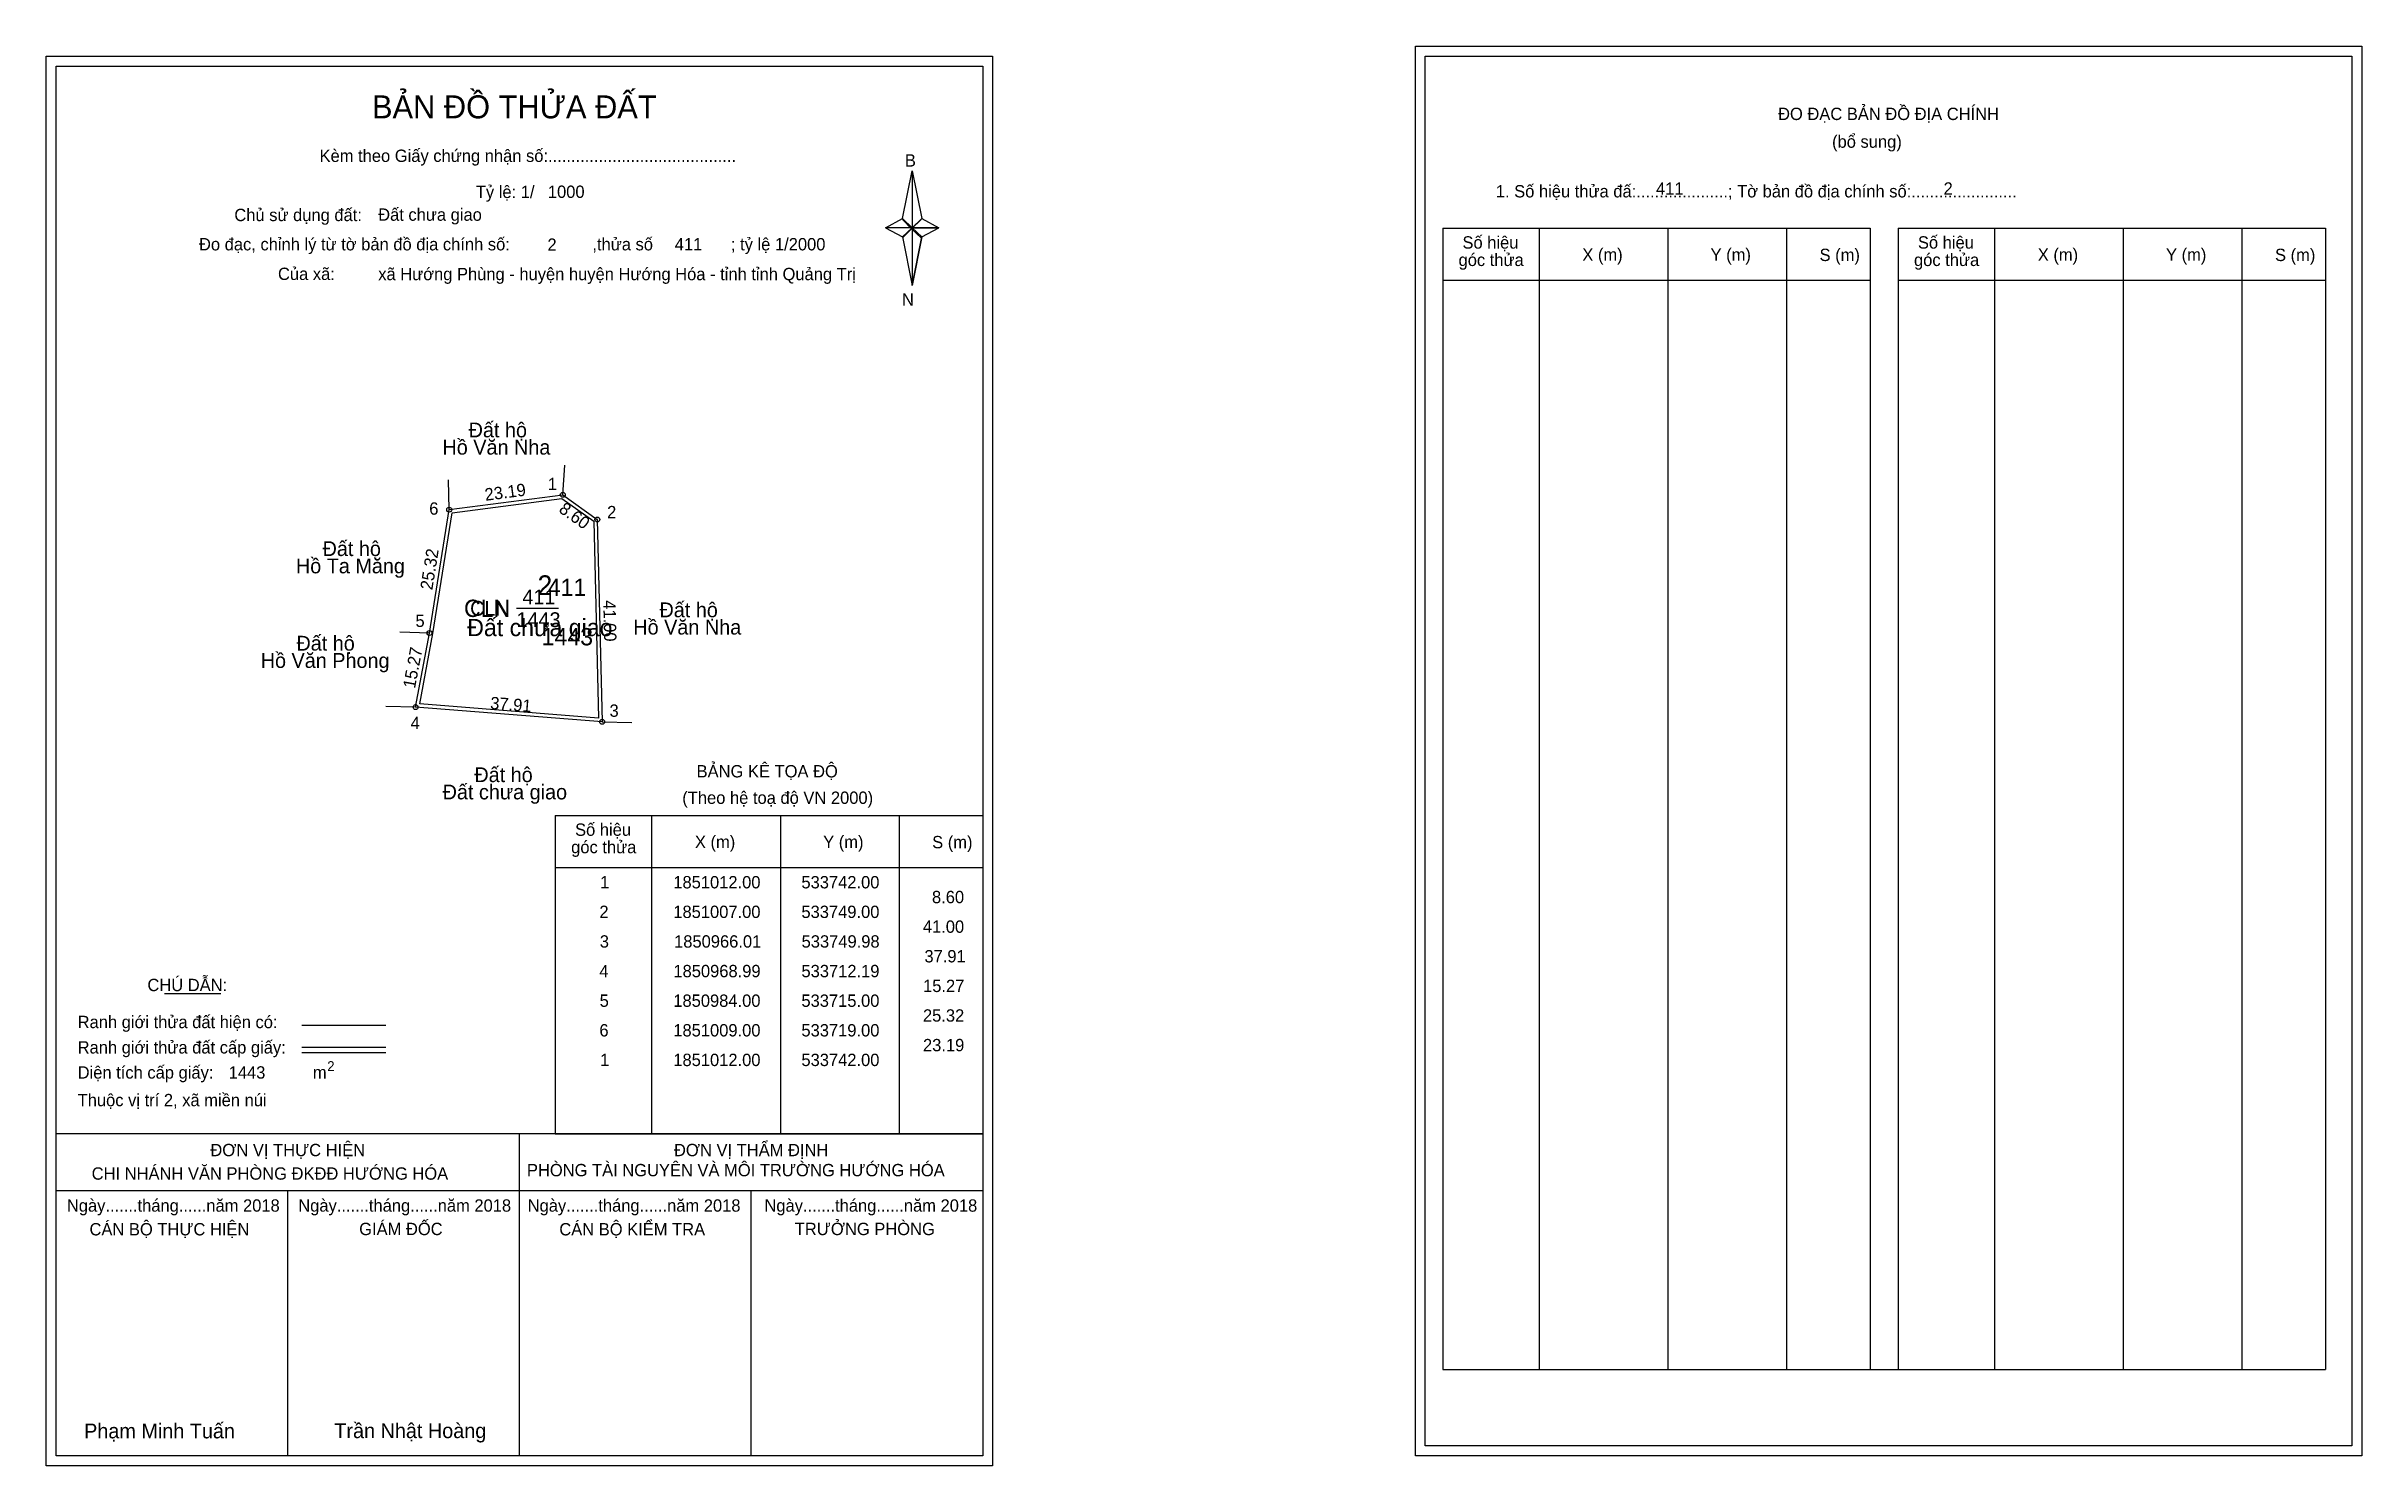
# Model space of a CAD drawing. Extents: x 533637 to 534106, y 1850815 to 1851103.
import ezdxf

# ---------------------------------------------------------------- set-up
doc = ezdxf.new("R2010")
doc.units = 0
for name, color, linetype in [('Level 1', 7, 'Continuous'), ('Level 10', 7, 'Continuous'), ('Level 11', 7, 'Continuous'), ('Level 13', 7, 'Continuous'), ('Level 2', 7, 'Continuous'), ('Level 27', 7, 'Continuous'), ('Level 3', 7, 'Continuous'), ('Level 36', 7, 'Continuous'), ('Level 4', 7, 'Continuous'), ('Level 49', 7, 'Continuous'), ('Level 5', 7, 'Continuous'), ('Level 53', 7, 'Continuous'), ('Level 55', 7, 'Continuous'), ('Level 6', 7, 'Continuous'), ('Level 63', 7, 'Continuous'), ('Level 7', 7, 'Continuous'), ('Level 9', 7, 'Continuous')]:
    doc.layers.add(name, color=color, linetype=linetype)

msp = doc.modelspace()

# ---------------------------------------------------------------- linework, layer by layer
at = {"layer": 'Level 1'}
for p, q in [((533639.38, 1851098.87), (533639.38, 1851098.87)), ((533916.7, 1851100.87), (533916.7, 1851100.87)), ((533810.8, 1851067.99), (533812.77, 1851077.63)), ((533812.77, 1851077.63), (533812.77, 1851066.1)), ((533812.77, 1851077.63), (533814.74, 1851067.99)), ((533807.36, 1851066.1), (533810.8, 1851067.99)), ((533810.8, 1851067.99), (533812.77, 1851066.1)), ((533812.62, 1851065.88), (533810.8, 1851067.77)), ((533812.77, 1851066.1), (533810.8, 1851064.26)), ((533812.62, 1851065.88), (533810.8, 1851064.04)), ((533810.8, 1851064.04), (533812.62, 1851065.88)), ((533814.59, 1851067.77), (533812.62, 1851065.88)), ((533812.62, 1851065.88), (533814.59, 1851067.77)), ((533814.59, 1851064.04), (533812.62, 1851065.88)), ((533814.74, 1851067.99), (533812.77, 1851066.1)), ((533812.77, 1851066.1), (533812.77, 1851054.4)), ((533812.77, 1851066.1), (533818.18, 1851066.1)), ((533812.77, 1851066.1), (533814.74, 1851064.26)), ((533814.74, 1851064.26), (533818.18, 1851066.1)), ((533920.24, 1851066.01), (534006.84, 1851066.01)), ((533939.83, 1850834.75), (533939.83, 1851066.01)), ((533965.9, 1850834.75), (533965.9, 1851066.01)), ((533989.87, 1851066.01), (533989.87, 1850834.75)), ((534006.84, 1851066.01), (534006.84, 1850834.75)), ((534012.49, 1851066.01), (534099.1, 1851066.01)), ((534032.08, 1850834.75), (534032.08, 1851066.01)), ((534058.16, 1850834.75), (534058.16, 1851066.01)), ((534082.13, 1851066.01), (534082.13, 1850834.75)), ((534099.1, 1851066.01), (534099.1, 1850834.75)), ((533810.8, 1851064.26), (533812.77, 1851054.4)), ((533814.74, 1851064.26), (533812.77, 1851054.4)), ((533920.24, 1851055.49), (534006.84, 1851055.49)), ((534012.49, 1851055.49), (534099.1, 1851055.49)), ((533740.48, 1850947.04), (533827.08, 1850947.04)), ((533760.07, 1850882.52), (533760.07, 1850947.04)), ((533786.14, 1850882.52), (533786.14, 1850947.04)), ((533810.11, 1850947.04), (533810.11, 1850882.52)), ((533740.48, 1850936.51), (533827.08, 1850936.51)), ((533661.3, 1850910.93), (533672.7, 1850910.93)), ((533689.16, 1850904.53), (533706.18, 1850904.53)), ((533689.16, 1850900.08), (533706.18, 1850900.08)), ((533689.16, 1850898.99), (533706.18, 1850898.99)), ((533746.21, 1850882.52), (533639.38, 1850882.52)), ((533827.08, 1850882.52), (533722.24, 1850882.52)), ((533733.23, 1850817.29), (533733.23, 1850882.52)), ((533740.48, 1850882.51), (533827.08, 1850882.51)), ((533827.08, 1850870.97), (533639.38, 1850870.97)), ((533686.3, 1850817.29), (533686.3, 1850870.97)), ((533780.15, 1850817.29), (533780.15, 1850870.97)), ((533920.24, 1850834.75), (534099.1, 1850834.75)), ((533827.08, 1850817.29), (533827.08, 1850817.29)), ((534104.4, 1850819.29), (534104.4, 1850819.29))]:
    msp.add_line(p, q, dxfattribs=at)
for points in [[(533810.8, 1851067.99), (533812.77, 1851077.63), (533812.77, 1851066.1)], [(533807.36, 1851066.1), (533810.8, 1851064.26), (533812.77, 1851066.1)], [(533812.77, 1851066.1), (533814.74, 1851067.99), (533818.18, 1851066.1)], [(533812.77, 1851066.1), (533812.77, 1851054.4), (533814.74, 1851064.26)]]:
    msp.add_lwpolyline(points, close=True, dxfattribs=at)
at = {"layer": 'Level 10'}
for points in [[(533719, 1851009), (533742, 1851012), (533749, 1851007), (533749.98, 1850966.01), (533712.19, 1850968.99), (533715, 1850984)], [(533719.61, 1851008.37), (533741.82, 1851011.27), (533748.31, 1851006.63), (533749.26, 1850966.77), (533713.02, 1850969.63), (533715.69, 1850983.88)]]:
    msp.add_lwpolyline(points, close=True, dxfattribs=at)
at = {"layer": 'Level 11'}
for centre in [(533719, 1851009), (533719, 1851009), (533742, 1851012), (533749, 1851007), (533715, 1850984), (533712.19, 1850968.99), (533749.98, 1850966.01)]:
    msp.add_circle(centre, 0.5, dxfattribs=at)
at = {"layer": 'Level 27'}
for p, q in [((533719, 1851009), (533718.87, 1851015)), ((533742, 1851012), (533742.4, 1851017.99)), ((533715, 1850984), (533709, 1850984.2)), ((533712.19, 1850968.99), (533706.19, 1850969.1)), ((533749.98, 1850966.01), (533755.98, 1850965.88))]:
    msp.add_line(p, q, dxfattribs=at)
at = {"layer": 'Level 3'}
for p, q in [((533920.24, 1851066.01), (533920.24, 1850834.75)), ((534012.49, 1851066.01), (534012.49, 1850834.75)), ((533740.48, 1850947.04), (533740.48, 1850882.52))]:
    msp.add_line(p, q, dxfattribs=at)
at = {"layer": 'Level 63'}
for points in [[(533914.71, 1851102.87), (534106.41, 1851102.87), (534106.41, 1850817.29), (533914.71, 1850817.29)], [(533637.38, 1851100.87), (533829.08, 1851100.87), (533829.08, 1850815.29), (533637.38, 1850815.29)], [(533639.38, 1851098.87), (533827.08, 1851098.87), (533827.08, 1850817.29), (533639.38, 1850817.29)], [(533916.71, 1851100.87), (534104.41, 1851100.87), (534104.41, 1850819.29), (533916.71, 1850819.29)]]:
    msp.add_lwpolyline(points, close=True, dxfattribs=at)
at = {"layer": 'Level 9'}
msp.add_line((533732.62, 1850989), (533741.12, 1850989), dxfattribs=at)

# ---------------------------------------------------------------- texts
at = {"layer": 'Level 1'}
for s, height, p in [('BẢN ĐỒ THỬA ĐẤT', 4.6657, (533703.35, 1851088.27)), ('ĐO ĐẠC BẢN ĐỒ ĐỊA CHÍNH', 2.5, (533988.18, 1851087.93)), ('(bổ sung)', 2.5, (533999.12, 1851082.31)), ('Kèm theo Giấy chứng nhận số:.........................................', 2.5, (533692.73, 1851079.44)), ('B', 2.5, (533811.31, 1851078.5)), ('1. Số hiệu thửa đấ:....................; Tờ bản đồ địa chính số:.......................', 2.5, (533931.01, 1851072.25)), ('Chủ sử dụng đất:', 2.5, (533675.47, 1851067.45)), ('Đo đạc, chỉnh lý từ tờ bản đồ địa chính số:                  ,thửa số                 ; tỷ lệ 1/2000', 2.5, (533668.31, 1851061.52)), ('góc thửa', 2.5, (533923.46, 1851058.35)), ('Số hiệu', 2.5, (533924.25, 1851061.88)), ('X (m)', 2.5, (533948.53, 1851059.41)), ('Y (m)', 2.5, (533974.51, 1851059.41)), ('S (m)', 2.5, (533996.59, 1851059.36)), ('góc thửa', 2.5, (534015.72, 1851058.35)), ('Số hiệu', 2.5, (534016.51, 1851061.88)), ('X (m)', 2.5, (534040.79, 1851059.41)), ('Y (m)', 2.5, (534066.77, 1851059.41)), ('S (m)', 2.5, (534088.85, 1851059.36)), ('Của xã:', 2.5, (533684.31, 1851055.52)), ('N', 2.5, (533810.71, 1851050.33)), ('BẢNG KÊ TỌA ĐỘ', 2.5, (533769.11, 1850954.74)), ('(Theo hệ toạ độ VN 2000)', 2.5, (533766.21, 1850949.38)), ('Số hiệu', 2.5, (533744.49, 1850942.91)), ('X (m)', 2.5, (533768.77, 1850940.43)), ('Y (m)', 2.5, (533794.75, 1850940.43)), ('S (m)', 2.5, (533816.83, 1850940.38)), ('góc thửa', 2.5, (533743.7, 1850939.38)), ('CHÚ DẪN:', 2.5, (533657.86, 1850911.44)), ('Ranh giới thửa đất hiện có:', 2.5, (533643.73, 1850903.94)), ('Ranh giới thửa đất cấp giấy:', 2.5, (533643.73, 1850898.8)), ('Diện tích cấp giấy:', 2.5, (533643.73, 1850893.72)), ('2', 2, (533694.28, 1850895.25)), ('m', 2.5, (533691.38, 1850893.74)), ('Thuộc vị trí 2, xã miền núi', 2.5, (533643.73, 1850888.12)), ('ĐƠN VỊ THỰC HIỆN', 2.5, (533670.61, 1850878)), ('ĐƠN VỊ THẨM ĐỊNH', 2.5, (533764.52, 1850878)), ('CHI NHÁNH VĂN PHÒNG ĐKĐĐ HƯỚNG HÓA', 2.5, (533646.57, 1850873.24)), ('PHÒNG TÀI NGUYÊN VÀ MÔI TRƯỜNG HƯỚNG HÓA', 2.5, (533734.74, 1850873.93)), ('Ngày.......tháng......năm 2018', 2.5, (533641.55, 1850866.76)), ('Ngày.......tháng......năm 2018', 2.5, (533688.42, 1850866.76)), ('Ngày.......tháng......năm 2018', 2.5, (533734.89, 1850866.76)), ('Ngày.......tháng......năm 2018', 2.5, (533782.85, 1850866.76)), ('CÁN BỘ THỰC HIỆN', 2.5, (533646.13, 1850861.95)), ('GIÁM ĐỐC', 2.5, (533700.76, 1850862.01)), ('CÁN BỘ KIỂM TRA', 2.5, (533741.3, 1850861.95)), ('TRƯỞNG PHÒNG', 2.5, (533788.99, 1850862.01)), ('Phạm Minh Tuấn', 3, (533645.04, 1850820.83)), ('Trần Nhật Hoàng', 3, (533695.73, 1850820.88))]:
    msp.add_text(s, height=height, dxfattribs=at).set_placement(p)
at = {"layer": 'Level 11'}
msp.add_text('Tỷ lệ: 1/', height=2.5, dxfattribs=at).set_placement((533724.39, 1851072.13))
at = {"layer": 'Level 13'}
for s, p in [('CLN', (533723.23, 1850987.5)), ('411', (533733.82, 1850989.8)), ('1443', (533732.62, 1850985.2))]:
    msp.add_text(s, height=3, dxfattribs=at).set_placement(p)
at = {"layer": 'Level 2'}
msp.add_text('Đất chưa giao', height=3.5, dxfattribs=at).set_placement((533722.65, 1850983.36))
at = {"layer": 'Level 3'}
msp.add_text('CLN', height=3.5, dxfattribs=at).set_placement((533721.99, 1850987.25))
at = {"layer": 'Level 36'}
for s, p in [('Hồ Văn Nha', (533717.63, 1851020.14)), ('Đất hộ', (533722.93, 1851023.64)), ('Hồ Ta Măng', (533687.94, 1850996.09)), ('Đất hộ', (533693.34, 1850999.59)), ('Đất hộ', (533761.59, 1850987.19)), ('Hồ Văn Nha', (533756.29, 1850983.69)), ('Đất hộ', (533688.05, 1850980.43)), ('Hồ Văn Phong', (533680.81, 1850976.93)), ('Đất hộ', (533724.09, 1850953.79)), ('Đất chưa giao', (533717.66, 1850950.29))]:
    msp.add_text(s, height=3, dxfattribs=at).set_placement(p)
at = {"layer": 'Level 4'}
msp.add_text('411', height=3.5, dxfattribs=at).set_placement((533738.95, 1850991.5))
at = {"layer": 'Level 49'}
for s, rotation, p in [('23.19', 7.4314, (533726.35, 1851010.77)), ('8.60', 324.4623, (533741.01, 1851008.65)), ('25.32', 80.9097, (533715.57, 1850992.6)), ('41.00', 271.3696, (533750.19, 1850990.61)), ('15.27', 79.3965, (533712.06, 1850972.64)), ('37.91', 355.4912, (533727.23, 1850968.61))]:
    msp.add_text(s, height=2.5, rotation=rotation, dxfattribs=at).set_placement(p)
at = {"layer": 'Level 5'}
msp.add_text('1443', height=3.5, dxfattribs=at).set_placement((533737.72, 1850981.5))
at = {"layer": 'Level 53'}
for s, p in [('1', (533749.57, 1850932.26)), ('1851012.00', (533764.39, 1850932.26)), ('533742.00', (533790.34, 1850932.26)), ('8.60', (533816.79, 1850929.26)), ('2', (533749.42, 1850926.26)), ('1851007.00', (533764.39, 1850926.26)), ('533749.00', (533790.34, 1850926.26)), ('41.00', (533814.94, 1850923.26)), ('3', (533749.5, 1850920.26)), ('1850966.01', (533764.55, 1850920.26)), ('533749.98', (533790.38, 1850920.26)), ('37.91', (533815.26, 1850917.26)), ('4', (533749.41, 1850914.26)), ('1850968.99', (533764.41, 1850914.26)), ('533712.19', (533790.35, 1850914.26)), ('5', (533749.47, 1850908.26)), ('1850984.00', (533764.39, 1850908.26)), ('533715.00', (533790.34, 1850908.26)), ('15.27', (533814.98, 1850911.26)), ('25.32', (533814.96, 1850905.26)), ('6', (533749.42, 1850902.26)), ('1851009.00', (533764.39, 1850902.26)), ('533719.00', (533790.34, 1850902.26)), ('23.19', (533814.97, 1850899.26)), ('1', (533749.57, 1850896.26)), ('1851012.00', (533764.39, 1850896.26)), ('533742.00', (533790.34, 1850896.26))]:
    msp.add_text(s, height=2.5, dxfattribs=at).set_placement(p)
at = {"layer": 'Level 55'}
for s, height, p in [('404', 0.11, (533718.88, 1851008.89)), ('6', 0.4, (533718.86, 1851009)), ('0', 0.11, (533718.96, 1851008.89)), ('0', 0.11, (533718.96, 1851008.89)), ('408', 0.11, (533741.88, 1851011.89)), ('408', 0.11, (533741.88, 1851011.89)), ('1', 0.4, (533741.89, 1851012)), ('0', 0.11, (533741.96, 1851011.89)), ('0', 0.11, (533741.96, 1851011.89)), ('2', 0.4, (533748.86, 1851007)), ('408', 0.11, (533748.88, 1851006.89)), ('408', 0.11, (533748.88, 1851006.89)), ('404', 0.11, (533714.88, 1850983.89)), ('5', 0.4, (533714.87, 1850984)), ('413', 0.11, (533714.88, 1850983.89)), ('4', 0.4, (533712.05, 1850968.99)), ('413', 0.11, (533712.07, 1850968.88)), ('0', 0.11, (533712.15, 1850968.88)), ('3', 0.4, (533749.86, 1850966.01)), ('408', 0.11, (533749.86, 1850965.9)), ('408', 0.11, (533749.86, 1850965.9)), ('0', 0.11, (533749.94, 1850965.9))]:
    msp.add_text(s, height=height, dxfattribs=at).set_placement(p)
at = {"layer": 'Level 6'}
for s, p in [('1000', (533738.98, 1851072.15)), ('411', (533963.46, 1851072.79)), ('2', (534021.71, 1851072.81)), ('Đất chưa giao', (533704.6, 1851067.52)), ('2', (533738.9, 1851061.43)), ('411', (533764.68, 1851061.51)), ('xã Hướng Phùng - huyện huyện Hướng Hóa - tỉnh tỉnh Quảng Trị', (533704.62, 1851055.48)), ('1443', (533674.32, 1850893.72))]:
    msp.add_text(s, height=2.5, dxfattribs=at).set_placement(p)
at = {"layer": 'Level 7'}
msp.add_text('2', height=4, dxfattribs=at).set_placement((533736.89, 1850991.68))
at = {"layer": 'Level 9'}
for s, p in [('1', (533738.97, 1851012.94)), ('6', (533714.95, 1851007.97)), ('2', (533750.98, 1851007.25)), ('5', (533712.16, 1850985.22)), ('4', (533711.18, 1850964.54)), ('3', (533751.47, 1850967.02))]:
    msp.add_text(s, height=2.5, dxfattribs=at).set_placement(p)

doc.saveas('drawing.dxf')
